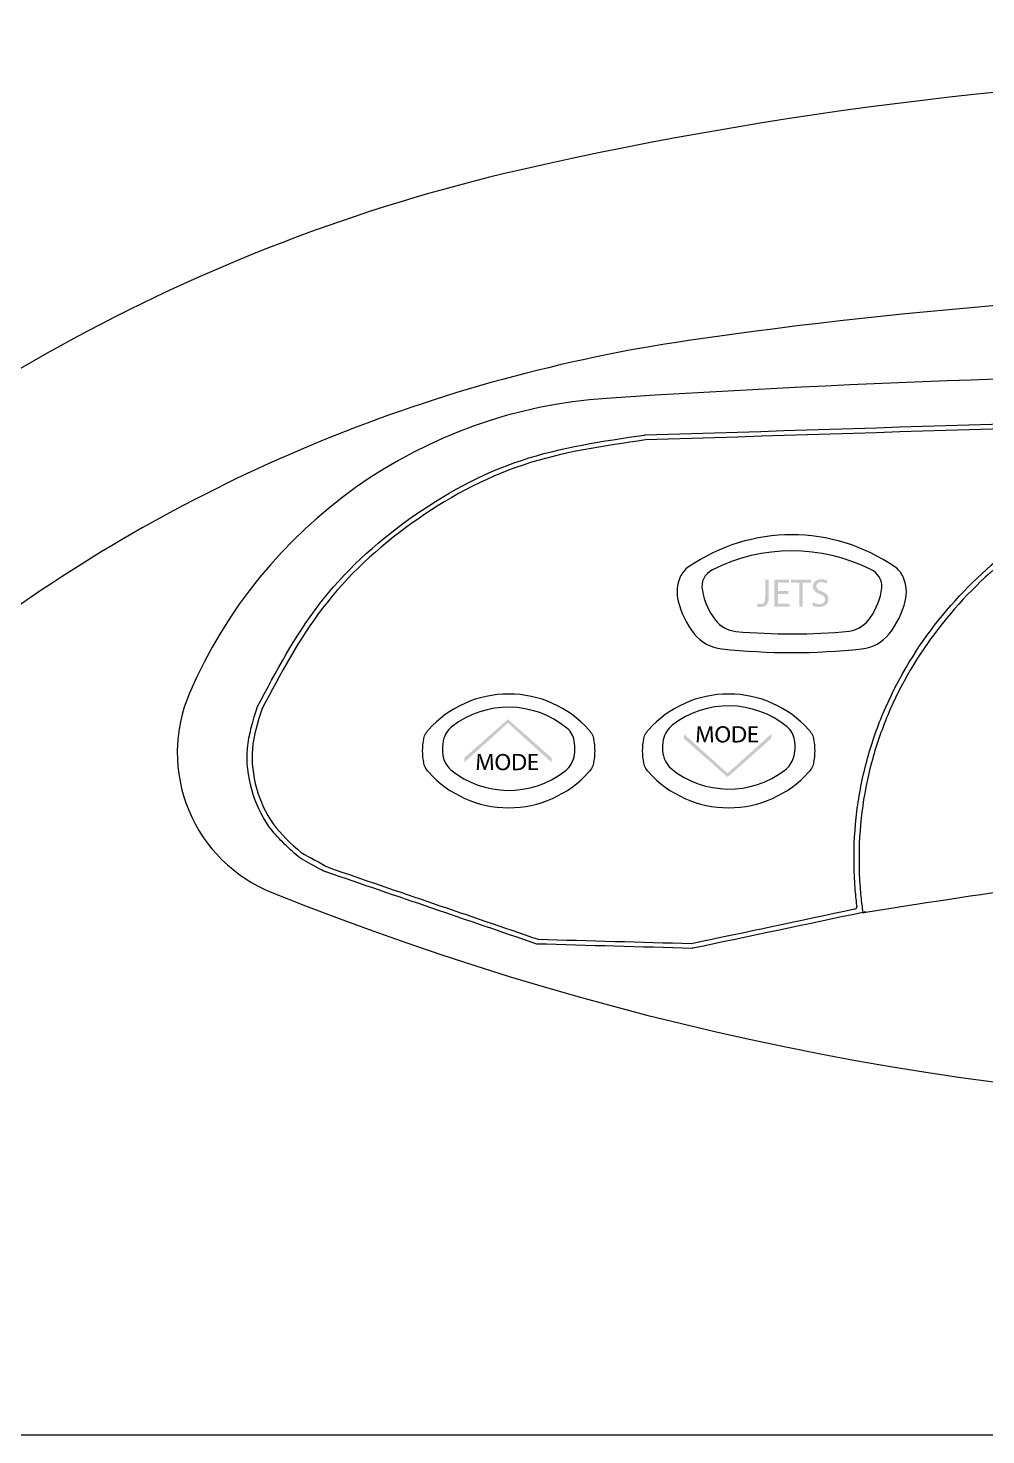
# Model space of a CAD drawing. Extents: x 398 to 508, y 628 to 778.
# Drawn here: x 446.26 to 451.07, y 643.46 to 650.53 of the extents above; entities that cross this region are included whole.
import ezdxf

# ---------------------------------------------------------------- set-up
doc = ezdxf.new("R2010")
doc.units = 0
doc.header["$MEASUREMENT"] = 0
doc.layers.add('1', color=4, linetype='Continuous')
doc.layers.add('DIM', color=3, linetype='Continuous')

# ---------------------------------------------------------------- blocks, each defined once
blk = doc.blocks.new('TR CONTROL PANEL')
at = {"layer": '1'}
h = blk.add_hatch(color=3, dxfattribs=at)
edge = h.paths.add_edge_path()
edge.add_spline(control_points=[(-3.1153, 1.3135), (-3.1153, 1.3135), (-3.0977, 1.3135), (-3.0977, 1.3135), (-3.0977, 1.3135), (-3.0977, 1.2233), (-3.0977, 1.2233), (-3.0977, 1.1875), (-3.1153, 1.1765), (-3.1385, 1.1765), (-3.1451, 1.1765), (-3.1529, 1.1779), (-3.1571, 1.1796), (-3.1571, 1.1796), (-3.1547, 1.1939), (-3.1547, 1.1939), (-3.1511, 1.1925), (-3.1459, 1.1913), (-3.1399, 1.1913), (-3.1243, 1.1913), (-3.1153, 1.1983), (-3.1153, 1.2247), (-3.1153, 1.2247), (-3.1153, 1.3135), (-3.1153, 1.3135)], knot_values=[0, 0, 0, 0, 1, 1, 1, 2, 2, 2, 3, 3, 3, 4, 4, 4, 5, 5, 5, 6, 6, 6, 7, 7, 7, 8, 8, 8, 8], degree=3, periodic=0)
for points in [[(-2.9991, 1.2419), (-3.0513, 1.2419), (-3.0513, 1.1933), (-2.9928, 1.1933), (-2.9928, 1.1787), (-3.0689, 1.1787), (-3.0689, 1.3135), (-2.9959, 1.3135), (-2.9959, 1.2989), (-3.0513, 1.2989), (-3.0513, 1.2563), (-2.9991, 1.2563)], [(-2.9446, 1.2987), (-2.9856, 1.2987), (-2.9856, 1.3135), (-2.8858, 1.3135), (-2.8858, 1.2987), (-2.927, 1.2987), (-2.927, 1.1787), (-2.9446, 1.1787)], [(-4.4084, 0.5931), (-4.6282, 0.395), (-4.6282, 0.4174), (-4.4084, 0.6122), (-4.1885, 0.4174), (-4.1885, 0.395)], [(-3.1561, 0.5336), (-3.1875, 0.5336), (-3.1875, 0.5043), (-3.1523, 0.5043), (-3.1523, 0.4956), (-3.198, 0.4956), (-3.198, 0.5767), (-3.1541, 0.5767), (-3.1541, 0.5679), (-3.1875, 0.5679), (-3.1875, 0.5422), (-3.1561, 0.5422)], [(-3.3045, 0.34), (-3.5244, 0.5381), (-3.5244, 0.5157), (-3.3045, 0.3209), (-3.0847, 0.5157), (-3.0847, 0.5381)], [(-4.2616, 0.3941), (-4.293, 0.3941), (-4.293, 0.3649), (-4.2578, 0.3649), (-4.2578, 0.3561), (-4.3035, 0.3561), (-4.3035, 0.4372), (-4.2596, 0.4372), (-4.2596, 0.4284), (-4.293, 0.4284), (-4.293, 0.4028), (-4.2616, 0.4028)]]:
    blk.add_hatch(color=3, dxfattribs=at).paths.add_polyline_path(points)
h = blk.add_hatch(color=3, dxfattribs=at)
edge = h.paths.add_edge_path()
edge.add_spline(control_points=[(-2.8742, 1.1999), (-2.8664, 1.1949), (-2.8552, 1.1911), (-2.8431, 1.1911), (-2.8253, 1.1911), (-2.8149, 1.2003), (-2.8149, 1.2141), (-2.8149, 1.2265), (-2.8221, 1.2339), (-2.8403, 1.2407), (-2.8624, 1.2487), (-2.876, 1.2603), (-2.876, 1.2791), (-2.876, 1.3001), (-2.8586, 1.3157), (-2.8323, 1.3157), (-2.8187, 1.3157), (-2.8085, 1.3125), (-2.8027, 1.3091), (-2.8027, 1.3091), (-2.8075, 1.2949), (-2.8075, 1.2949), (-2.8117, 1.2975), (-2.8207, 1.3013), (-2.8329, 1.3013), (-2.8513, 1.3013), (-2.8584, 1.2903), (-2.8584, 1.2811), (-2.8584, 1.2685), (-2.8502, 1.2623), (-2.8315, 1.2551), (-2.8087, 1.2461), (-2.7973, 1.2353), (-2.7973, 1.2155), (-2.7973, 1.1947), (-2.8125, 1.1765), (-2.8443, 1.1765), (-2.8573, 1.1765), (-2.8716, 1.1804), (-2.8788, 1.1853), (-2.8788, 1.1853), (-2.8742, 1.1999), (-2.8742, 1.1999)], knot_values=[0, 0, 0, 0, 1, 1, 1, 2, 2, 2, 3, 3, 3, 4, 4, 4, 5, 5, 5, 6, 6, 6, 7, 7, 7, 8, 8, 8, 9, 9, 9, 10, 10, 10, 11, 11, 11, 12, 12, 12, 13, 13, 13, 14, 14, 14, 14], degree=3, periodic=0)
h = blk.add_hatch(color=3, dxfattribs=at)
edge = h.paths.add_edge_path()
edge.add_spline(control_points=[(-3.3894, 0.5312), (-3.39, 0.5425), (-3.3907, 0.5562), (-3.3907, 0.5662), (-3.3907, 0.5662), (-3.3909, 0.5662), (-3.3909, 0.5662), (-3.3938, 0.5568), (-3.3971, 0.5466), (-3.4012, 0.5354), (-3.4012, 0.5354), (-3.4155, 0.496), (-3.4155, 0.496), (-3.4155, 0.496), (-3.4234, 0.496), (-3.4234, 0.496), (-3.4234, 0.496), (-3.4367, 0.5347), (-3.4367, 0.5347), (-3.4405, 0.5462), (-3.4436, 0.5566), (-3.4459, 0.5662), (-3.4459, 0.5662), (-3.4462, 0.5662), (-3.4462, 0.5662), (-3.4464, 0.5561), (-3.447, 0.5426), (-3.4477, 0.5303), (-3.4477, 0.5303), (-3.4499, 0.4956), (-3.4499, 0.4956), (-3.4499, 0.4956), (-3.4599, 0.4956), (-3.4599, 0.4956), (-3.4599, 0.4956), (-3.4542, 0.5767), (-3.4542, 0.5767), (-3.4542, 0.5767), (-3.4409, 0.5767), (-3.4409, 0.5767), (-3.4409, 0.5767), (-3.427, 0.5374), (-3.427, 0.5374), (-3.4237, 0.5274), (-3.421, 0.5185), (-3.4189, 0.5101), (-3.4189, 0.5101), (-3.4186, 0.5101), (-3.4186, 0.5101), (-3.4164, 0.5183), (-3.4136, 0.5272), (-3.4099, 0.5374), (-3.4099, 0.5374), (-3.3955, 0.5767), (-3.3955, 0.5767), (-3.3955, 0.5767), (-3.3821, 0.5767), (-3.3821, 0.5767), (-3.3821, 0.5767), (-3.3771, 0.4956), (-3.3771, 0.4956), (-3.3771, 0.4956), (-3.3875, 0.4956), (-3.3875, 0.4956), (-3.3875, 0.4956), (-3.3894, 0.5312), (-3.3894, 0.5312)], knot_values=[0, 0, 0, 0, 1, 1, 1, 2, 2, 2, 3, 3, 3, 4, 4, 4, 5, 5, 5, 6, 6, 6, 7, 7, 7, 8, 8, 8, 9, 9, 9, 10, 10, 10, 11, 11, 11, 12, 12, 12, 13, 13, 13, 14, 14, 14, 15, 15, 15, 16, 16, 16, 17, 17, 17, 18, 18, 18, 19, 19, 19, 20, 20, 20, 21, 21, 21, 22, 22, 22, 22], degree=3, periodic=0)
h = blk.add_hatch(color=3, dxfattribs=at)
edge = h.paths.add_edge_path(flags=16)
edge.add_spline(control_points=[(-3.3288, 0.5028), (-3.3122, 0.5028), (-3.3029, 0.518), (-3.3029, 0.5365), (-3.3029, 0.5526), (-3.3113, 0.5694), (-3.3287, 0.5694), (-3.3462, 0.5694), (-3.3548, 0.5532), (-3.3548, 0.5356), (-3.3548, 0.5185), (-3.3455, 0.5028), (-3.329, 0.5028), (-3.329, 0.5028), (-3.3288, 0.5028), (-3.3288, 0.5028)], knot_values=[0, 0, 0, 0, 1, 1, 1, 2, 2, 2, 3, 3, 3, 4, 4, 4, 5, 5, 5, 5], degree=3, periodic=0)
edge = h.paths.add_edge_path()
edge.add_spline(control_points=[(-3.3293, 0.4942), (-3.3509, 0.4942), (-3.3658, 0.5108), (-3.3658, 0.5354), (-3.3658, 0.5611), (-3.3499, 0.578), (-3.3282, 0.578), (-3.306, 0.578), (-3.2917, 0.561), (-3.2917, 0.537), (-3.2917, 0.5092), (-3.3086, 0.4942), (-3.3292, 0.4942), (-3.3292, 0.4942), (-3.3293, 0.4942), (-3.3293, 0.4942)], knot_values=[0, 0, 0, 0, 1, 1, 1, 2, 2, 2, 3, 3, 3, 4, 4, 4, 5, 5, 5, 5], degree=3, periodic=0)
h = blk.add_hatch(color=3, dxfattribs=at)
edge = h.paths.add_edge_path(flags=16)
edge.add_spline(control_points=[(-3.2676, 0.5037), (-3.265, 0.5033), (-3.2611, 0.5033), (-3.257, 0.5033), (-3.2346, 0.5031), (-3.2225, 0.5158), (-3.2225, 0.5377), (-3.2224, 0.5571), (-3.2332, 0.569), (-3.2553, 0.569), (-3.2607, 0.569), (-3.2648, 0.5685), (-3.2676, 0.5679), (-3.2676, 0.5679), (-3.2676, 0.5037), (-3.2676, 0.5037)], knot_values=[0, 0, 0, 0, 1, 1, 1, 2, 2, 2, 3, 3, 3, 4, 4, 4, 5, 5, 5, 5], degree=3, periodic=0)
edge = h.paths.add_edge_path()
edge.add_spline(control_points=[(-3.2782, 0.5756), (-3.2717, 0.5765), (-3.2641, 0.5773), (-3.2558, 0.5773), (-3.2408, 0.5773), (-3.2301, 0.5739), (-3.223, 0.5673), (-3.2156, 0.5606), (-3.2114, 0.5512), (-3.2114, 0.538), (-3.2114, 0.5248), (-3.2156, 0.514), (-3.2231, 0.5065), (-3.2308, 0.4989), (-3.2433, 0.4948), (-3.2591, 0.4948), (-3.2666, 0.4948), (-3.2728, 0.4951), (-3.2782, 0.4958), (-3.2782, 0.4958), (-3.2782, 0.5756), (-3.2782, 0.5756)], knot_values=[0, 0, 0, 0, 1, 1, 1, 2, 2, 2, 3, 3, 3, 4, 4, 4, 5, 5, 5, 6, 6, 6, 7, 7, 7, 7], degree=3, periodic=0)
h = blk.add_hatch(color=3, dxfattribs=at)
edge = h.paths.add_edge_path()
edge.add_spline(control_points=[(-4.4949, 0.3917), (-4.4955, 0.403), (-4.4962, 0.4167), (-4.4962, 0.4267), (-4.4962, 0.4267), (-4.4964, 0.4267), (-4.4964, 0.4267), (-4.4993, 0.4173), (-4.5026, 0.4071), (-4.5067, 0.3959), (-4.5067, 0.3959), (-4.521, 0.3566), (-4.521, 0.3566), (-4.521, 0.3566), (-4.5289, 0.3566), (-4.5289, 0.3566), (-4.5289, 0.3566), (-4.5422, 0.3952), (-4.5422, 0.3952), (-4.546, 0.4068), (-4.5491, 0.4171), (-4.5514, 0.4267), (-4.5514, 0.4267), (-4.5517, 0.4267), (-4.5517, 0.4267), (-4.5519, 0.4166), (-4.5525, 0.4031), (-4.5532, 0.3909), (-4.5532, 0.3909), (-4.5554, 0.3561), (-4.5554, 0.3561), (-4.5554, 0.3561), (-4.5654, 0.3561), (-4.5654, 0.3561), (-4.5654, 0.3561), (-4.5597, 0.4372), (-4.5597, 0.4372), (-4.5597, 0.4372), (-4.5464, 0.4372), (-4.5464, 0.4372), (-4.5464, 0.4372), (-4.5325, 0.398), (-4.5325, 0.398), (-4.5292, 0.388), (-4.5265, 0.3791), (-4.5243, 0.3706), (-4.5243, 0.3706), (-4.5241, 0.3706), (-4.5241, 0.3706), (-4.5219, 0.3788), (-4.5191, 0.3877), (-4.5154, 0.398), (-4.5154, 0.398), (-4.501, 0.4372), (-4.501, 0.4372), (-4.501, 0.4372), (-4.4876, 0.4372), (-4.4876, 0.4372), (-4.4876, 0.4372), (-4.4826, 0.3561), (-4.4826, 0.3561), (-4.4826, 0.3561), (-4.4929, 0.3561), (-4.4929, 0.3561), (-4.4929, 0.3561), (-4.4949, 0.3917), (-4.4949, 0.3917)], knot_values=[0, 0, 0, 0, 1, 1, 1, 2, 2, 2, 3, 3, 3, 4, 4, 4, 5, 5, 5, 6, 6, 6, 7, 7, 7, 8, 8, 8, 9, 9, 9, 10, 10, 10, 11, 11, 11, 12, 12, 12, 13, 13, 13, 14, 14, 14, 15, 15, 15, 16, 16, 16, 17, 17, 17, 18, 18, 18, 19, 19, 19, 20, 20, 20, 21, 21, 21, 22, 22, 22, 22], degree=3, periodic=0)
h = blk.add_hatch(color=3, dxfattribs=at)
edge = h.paths.add_edge_path(flags=16)
edge.add_spline(control_points=[(-4.4343, 0.3633), (-4.4177, 0.3633), (-4.4084, 0.3786), (-4.4084, 0.397), (-4.4084, 0.4131), (-4.4168, 0.43), (-4.4342, 0.43), (-4.4517, 0.43), (-4.4603, 0.4137), (-4.4603, 0.3962), (-4.4603, 0.3791), (-4.451, 0.3633), (-4.4345, 0.3633), (-4.4345, 0.3633), (-4.4343, 0.3633), (-4.4343, 0.3633)], knot_values=[0, 0, 0, 0, 1, 1, 1, 2, 2, 2, 3, 3, 3, 4, 4, 4, 5, 5, 5, 5], degree=3, periodic=0)
edge = h.paths.add_edge_path()
edge.add_spline(control_points=[(-4.4348, 0.3548), (-4.4564, 0.3548), (-4.4713, 0.3714), (-4.4713, 0.3959), (-4.4713, 0.4217), (-4.4554, 0.4385), (-4.4337, 0.4385), (-4.4115, 0.4385), (-4.3972, 0.4215), (-4.3972, 0.3975), (-4.3972, 0.3697), (-4.4141, 0.3548), (-4.4347, 0.3548), (-4.4347, 0.3548), (-4.4348, 0.3548), (-4.4348, 0.3548)], knot_values=[0, 0, 0, 0, 1, 1, 1, 2, 2, 2, 3, 3, 3, 4, 4, 4, 5, 5, 5, 5], degree=3, periodic=0)
h = blk.add_hatch(color=3, dxfattribs=at)
edge = h.paths.add_edge_path(flags=16)
edge.add_spline(control_points=[(-4.3731, 0.3643), (-4.3704, 0.3638), (-4.3666, 0.3638), (-4.3625, 0.3638), (-4.3401, 0.3637), (-4.328, 0.3763), (-4.328, 0.3982), (-4.3279, 0.4176), (-4.3387, 0.4295), (-4.3608, 0.4295), (-4.3662, 0.4295), (-4.3703, 0.429), (-4.3731, 0.4284), (-4.3731, 0.4284), (-4.3731, 0.3643), (-4.3731, 0.3643)], knot_values=[0, 0, 0, 0, 1, 1, 1, 2, 2, 2, 3, 3, 3, 4, 4, 4, 5, 5, 5, 5], degree=3, periodic=0)
edge = h.paths.add_edge_path()
edge.add_spline(control_points=[(-4.3837, 0.4361), (-4.3772, 0.4371), (-4.3696, 0.4378), (-4.3613, 0.4378), (-4.3463, 0.4378), (-4.3356, 0.4344), (-4.3285, 0.4278), (-4.3211, 0.4212), (-4.3169, 0.4117), (-4.3169, 0.3986), (-4.3169, 0.3853), (-4.3211, 0.3745), (-4.3286, 0.367), (-4.3363, 0.3595), (-4.3488, 0.3554), (-4.3646, 0.3554), (-4.3721, 0.3554), (-4.3783, 0.3556), (-4.3837, 0.3563), (-4.3837, 0.3563), (-4.3837, 0.4361), (-4.3837, 0.4361)], knot_values=[0, 0, 0, 0, 1, 1, 1, 2, 2, 2, 3, 3, 3, 4, 4, 4, 5, 5, 5, 6, 6, 6, 7, 7, 7, 7], degree=3, periodic=0)
at = {"layer": '1', "linetype": 'Continuous'}
for p, q in [((-2.6669, -0.3417), (-2.6623, -0.3409)), ((-2.6547, -0.3251), (-2.6541, -0.3298))]:
    blk.add_line(p, q, dxfattribs=at)
for centre, radius, start, end in [((0, -57.1046), 59.4585, 86.226942, 93.773057), ((-3.751, -0.2276), 2.4579, 93.77204, 156.7196), ((-2.9822, 0.6253), 0.9139, 55.42462, 124.57538), ((-3.4331, 1.2795), 0.1193, 124.57538, 156.27982), ((-2.5312, 1.2795), 0.1193, 23.7202, 55.42462), ((-3.3687, 1.2512), 0.1897, 156.27982, 193.85059), ((-2.5957, 1.2512), 0.1897, 346.14942, 23.7202), ((-3.1358, 1.3086), 0.4296, 193.85059, 218.35784), ((-2.8286, 1.3086), 0.4296, 321.64215, 346.14941), ((-3.3126, 1.1687), 0.204, 218.35784, 263.96369), ((-2.6517, 1.1687), 0.204, 276.03631, 321.64215), ((-2.9822, 4.2938), 3.3466, 263.96369, 276.03631), ((-5.3125, 0.4443), 0.7579, 156.71889, 248.1124), ((-4.4048, 0.1969), 0.542, 41.9354, 138.06459), ((-3.2991, 0.1969), 0.542, 41.93542, 138.06458), ((-4.5569, 0.453), 0.2821, 168.70979, 191.29019), ((-4.2528, 0.453), 0.2821, 348.7098, 11.29018), ((-3.4512, 0.453), 0.2821, 168.70978, 191.29019), ((-3.147, 0.453), 0.2821, 348.70979, 11.29019), ((-4.4048, 0.7091), 0.542, 221.9354, 318.0646), ((-3.2991, 0.7091), 0.542, 221.93541, 318.06458), ((0, 13.667), 15.0079, 248.11105, 291.88895), ((-2.6641, -0.331), 0.01, 280.33204, 7.04133)]:
    blk.add_arc(centre, radius, start, end, dxfattribs=at)
for points in [[(-3.719, 2.0412), (-2.4793, 2.0801), (-1.2397, 2.119), (0, 2.158)], [(0, 2.133), (-1.2391, 2.0941), (-2.4783, 2.0551), (-3.7174, 2.0162)], [(-5.4479, -0.0584), (-5.4018, -0.0836), (-5.3556, -0.1088), (-5.3094, -0.1339)], [(-5.4466, -0.09), (-5.452, -0.0862), (-5.4573, -0.0824), (-5.4627, -0.0786)], [(-5.3506, -0.1438), (-5.3826, -0.1259), (-5.4146, -0.1079), (-5.4466, -0.09)], [(-5.3094, -0.1339), (-4.9585, -0.254), (-4.6076, -0.374), (-4.2567, -0.4941)], [(-5.3333, -0.1513), (-5.3391, -0.1488), (-5.3448, -0.1463), (-5.3506, -0.1438)], [(-5.3184, -0.1572), (-5.3234, -0.1553), (-5.3283, -0.1533), (-5.3333, -0.1513)], [(-4.2639, -0.518), (-4.6154, -0.3978), (-4.9669, -0.2775), (-5.3184, -0.1572)], [(-3.4856, -0.5152), (-3.2127, -0.4574), (-2.9398, -0.3995), (-2.6669, -0.3417)], [(-2.6299, -0.3221), (-2.6283, -0.3346), (-2.6266, -0.347), (-2.625, -0.3595)], [(-2.625, -0.3595), (-2.9099, -0.4195), (-3.1948, -0.4795), (-3.4797, -0.5395)], [(-2.6097, -0.3603), (-2.6146, -0.3612), (-2.6196, -0.3621), (-2.6245, -0.3629)], [(-4.2567, -0.4941), (-3.9996, -0.5011), (-3.7426, -0.5082), (-3.4856, -0.5152)], [(-3.4822, -0.5401), (-3.7428, -0.5328), (-4.0033, -0.5254), (-4.2639, -0.518)]]:
    blk.add_open_spline(points, degree=3, dxfattribs=at)
for points, knots in [([(-2.6547, -0.3251), (-2.6579, -0.2953), (-2.6657, -0.223), (-2.6721, -0.0648), (-2.6604, 0.1493), (-2.6109, 0.4017), (-2.5002, 0.7257), (-2.2808, 1.0975), (-1.9174, 1.4631), (-1.485, 1.7411), (-1.0885, 1.9009), (-0.7596, 1.9882), (-0.5085, 2.0341), (-0.2971, 2.0567), (-0.1486, 2.0644), (-0.0637, 2.0667), (-0.0212, 2.0669), (0, 2.067)], [0, 0, 0, 0, 0.089998, 0.218213, 0.474629, 0.731067, 0.987461, 1.498931, 2.009974, 2.520512, 3.030569, 3.285567, 3.540512, 3.795442, 3.922881, 3.986577, 4.050249, 4.050249, 4.050249, 4.050249]), ([(-5.667, 0.6757), (-5.5734, 0.8526), (-5.3817, 1.2149), (-4.9177, 1.6413), (-4.3535, 1.9493), (-3.9315, 2.0105), (-3.7216, 2.041)], [0, 0, 0, 0, 0.596517, 1.222078, 1.860273, 2.492129, 2.492129, 2.492129, 2.492129]), ([(-3.7174, 2.0162), (-3.9259, 1.9861), (-4.3442, 1.9258), (-4.903, 1.6207), (-5.3619, 1.199), (-5.5515, 0.8406), (-5.6441, 0.6657)], [0, 0, 0, 0, 0.627481, 1.258683, 1.87739, 2.467366, 2.467366, 2.467366, 2.467366]), ([(-3.7216, 2.041), (-3.7212, 2.041), (-3.7203, 2.0411), (-3.7194, 2.0411), (-3.719, 2.0412)], [0, 0, 0, 0, 0.001302863, 0.002605157, 0.002605157, 0.002605157, 0.002605157]), ([(-0.0247, 2.0419), (-0.0376, 2.0418), (-0.0715, 2.0415), (-0.1476, 2.0394), (-0.295, 2.0317), (-0.5049, 2.0093), (-0.7541, 1.9638), (-1.0803, 1.8772), (-1.4733, 1.7188), (-1.9013, 1.4437), (-2.2607, 1.0822), (-2.4775, 0.715), (-2.5866, 0.3952), (-2.6355, 0.1461), (-2.647, -0.0651), (-2.6407, -0.2212), (-2.6331, -0.2927), (-2.6299, -0.3221)], [0, 0, 0, 0, 0.038517, 0.101775, 0.228327, 0.481427, 0.734456, 0.987441, 1.493091, 1.998568, 2.503799, 3.00878, 3.261772, 3.514793, 3.767848, 3.894433, 3.983265, 3.983265, 3.983265, 3.983265]), ([(-5.4627, -0.0786), (-5.5157, -0.0313), (-5.6202, 0.062), (-5.7062, 0.2565), (-5.7329, 0.4698), (-5.6893, 0.606), (-5.667, 0.6757)], [0, 0, 0, 0, 0.2108939, 0.4159266, 0.6230506, 0.8402115, 0.8402115, 0.8402115, 0.8402115]), ([(-5.6441, 0.6657), (-5.6655, 0.5988), (-5.7074, 0.468), (-5.6817, 0.2633), (-5.5991, 0.0766), (-5.4988, -0.013), (-5.4479, -0.0584)], [0, 0, 0, 0, 0.2084774, 0.4073137, 0.6041431, 0.806603, 0.806603, 0.806603, 0.806603]), ([(-4.8335, 0.5083), (-4.831, 0.5176), (-4.8259, 0.5363), (-4.814, 0.5515), (-4.808, 0.5592)], [0, 0, 0, 0, 0.02872002, 0.05743002, 0.05743002, 0.05743002, 0.05743002]), ([(-4.0016, 0.5592), (-3.9957, 0.5515), (-3.9838, 0.5363), (-3.9787, 0.5176), (-3.9762, 0.5083)], [0, 0, 0, 0, 0.02872093, 0.05743008, 0.05743008, 0.05743008, 0.05743008]), ([(-3.7278, 0.5083), (-3.7253, 0.5176), (-3.7202, 0.5363), (-3.7083, 0.5515), (-3.7023, 0.5592)], [0, 0, 0, 0, 0.02870914, 0.05743002, 0.05743002, 0.05743002, 0.05743002]), ([(-2.8959, 0.5592), (-2.89, 0.5515), (-2.878, 0.5363), (-2.873, 0.5176), (-2.8704, 0.5083)], [0, 0, 0, 0, 0.02871005, 0.05743009, 0.05743009, 0.05743009, 0.05743009]), ([(-4.808, 0.3469), (-4.814, 0.3546), (-4.8259, 0.3698), (-4.831, 0.3885), (-4.8335, 0.3978)], [0, 0, 0, 0, 0.02872092, 0.05743006, 0.05743006, 0.05743006, 0.05743006]), ([(-3.9762, 0.3978), (-3.9787, 0.3885), (-3.9838, 0.3698), (-3.9957, 0.3546), (-4.0016, 0.3469)], [0, 0, 0, 0, 0.02872064, 0.05743001, 0.05743001, 0.05743001, 0.05743001]), ([(-3.7023, 0.3469), (-3.7083, 0.3546), (-3.7202, 0.3698), (-3.7253, 0.3885), (-3.7278, 0.3978)], [0, 0, 0, 0, 0.02871004, 0.05743006, 0.05743006, 0.05743006, 0.05743006]), ([(-2.8704, 0.3978), (-2.873, 0.3885), (-2.878, 0.3698), (-2.89, 0.3546), (-2.8959, 0.3469)], [0, 0, 0, 0, 0.02870975, 0.05743002, 0.05743002, 0.05743002, 0.05743002]), ([(-0.0582, -0.1277), (-0.3436, -0.1338), (-0.9152, -0.1461), (-1.7676, -0.2242), (-2.3299, -0.3151), (-2.6097, -0.3603)], [0, 0, 0, 0, 0.856212, 1.714883, 2.564935, 2.564935, 2.564935, 2.564935]), ([(-2.6102, -0.3569), (-2.6127, -0.3573), (-2.6176, -0.3582), (-2.6225, -0.3591), (-2.625, -0.3595)], [0, 0, 0, 0, 0.0075072, 0.01501348, 0.01501348, 0.01501348, 0.01501348]), ([(-2.625, -0.3595), (-2.625, -0.3598), (-2.6249, -0.3604), (-2.6248, -0.3612), (-2.6246, -0.3621), (-2.6245, -0.3627), (-2.6245, -0.3629)], [0, 0, 0, 0, 0.000867216, 0.001734459, 0.00260173, 0.003469027, 0.003469027, 0.003469027, 0.003469027]), ([(-3.4797, -0.5395), (-3.4801, -0.5396), (-3.481, -0.5398), (-3.4818, -0.54), (-3.4822, -0.5401)], [0, 0, 0, 0, 0.001309312, 0.002618325, 0.002618325, 0.002618325, 0.002618325])]:
    blk.add_open_spline(points, degree=3, knots=knots, dxfattribs=at)
at = {"layer": 'DIM'}
for points in [[(-2.5882, 1.122, 0.12827), (-2.5293, 1.2727, 0.317284), (-2.584, 1.3644, 0.236977), (-3.3802, 1.3636, 0.353391), (-3.4314, 1.2589, 0.120222), (-3.3655, 1.1103, 0.202243), (-3.2636, 1.0536, 0.045903), (-2.6926, 1.0546, 0.204316)], [(-4.0792, 0.4119, 0.115435), (-4.0752, 0.5015, 0.188165), (-4.1119, 0.5672, 0.351058), (-4.6891, 0.5754, 0.173992), (-4.7346, 0.5023, 0.052891), (-4.7378, 0.4458, 0.19351), (-4.6953, 0.3572, 0.346479), (-4.123, 0.3502, 0.149922)], [(-2.9724, 0.4184, 0.115435), (-2.9684, 0.508, 0.188165), (-3.0051, 0.5737, 0.351058), (-3.5823, 0.5819, 0.173992), (-3.6278, 0.5087, 0.052891), (-3.631, 0.4523, 0.19351), (-3.5885, 0.3637, 0.346479), (-3.0162, 0.3566, 0.149922)]]:
    blk.add_lwpolyline(points, format="xyb", close=True, dxfattribs=at)
blk = doc.blocks.new('2013GLEAM')
at = {"layer": '1', "color": 4, "linetype": 'Continuous'}
blk.add_lwpolyline([(110, 7.75), (110, 83.25, 0.414211), (102.25, 91), (7.75, 91, 0.414214), (0, 83.25), (0, 7.75, 0.414214), (7.75, 0), (102.25, 0, 0.414214)], format="xyb", close=True, dxfattribs=at)
at = {"layer": '1', "color": 3, "linetype": 'Continuous'}
for centre, radius, start, end in [((55, -12.7483), 19.5959, 77.15315, 102.84685), ((52.6468, -2.3141), 8.8997, 103.01249, 134.83131), ((55, -18.4564), 24.2126, 81.68469, 98.31543), ((52.6468, -2.3141), 7.8997, 98.35952, 126.02824)]:
    blk.add_arc(centre, radius, start, end, dxfattribs=at)
at = {"layer": 'DIM'}
blk.add_blockref('TR CONTROL PANEL', (55, 2.9858), dxfattribs=at)

msp = doc.modelspace()

# ---------------------------------------------------------------- block references
at = {"layer": '1'}
msp.add_blockref('2013GLEAM', (398.077, 643.4604), dxfattribs=at)

doc.saveas('drawing.dxf')
